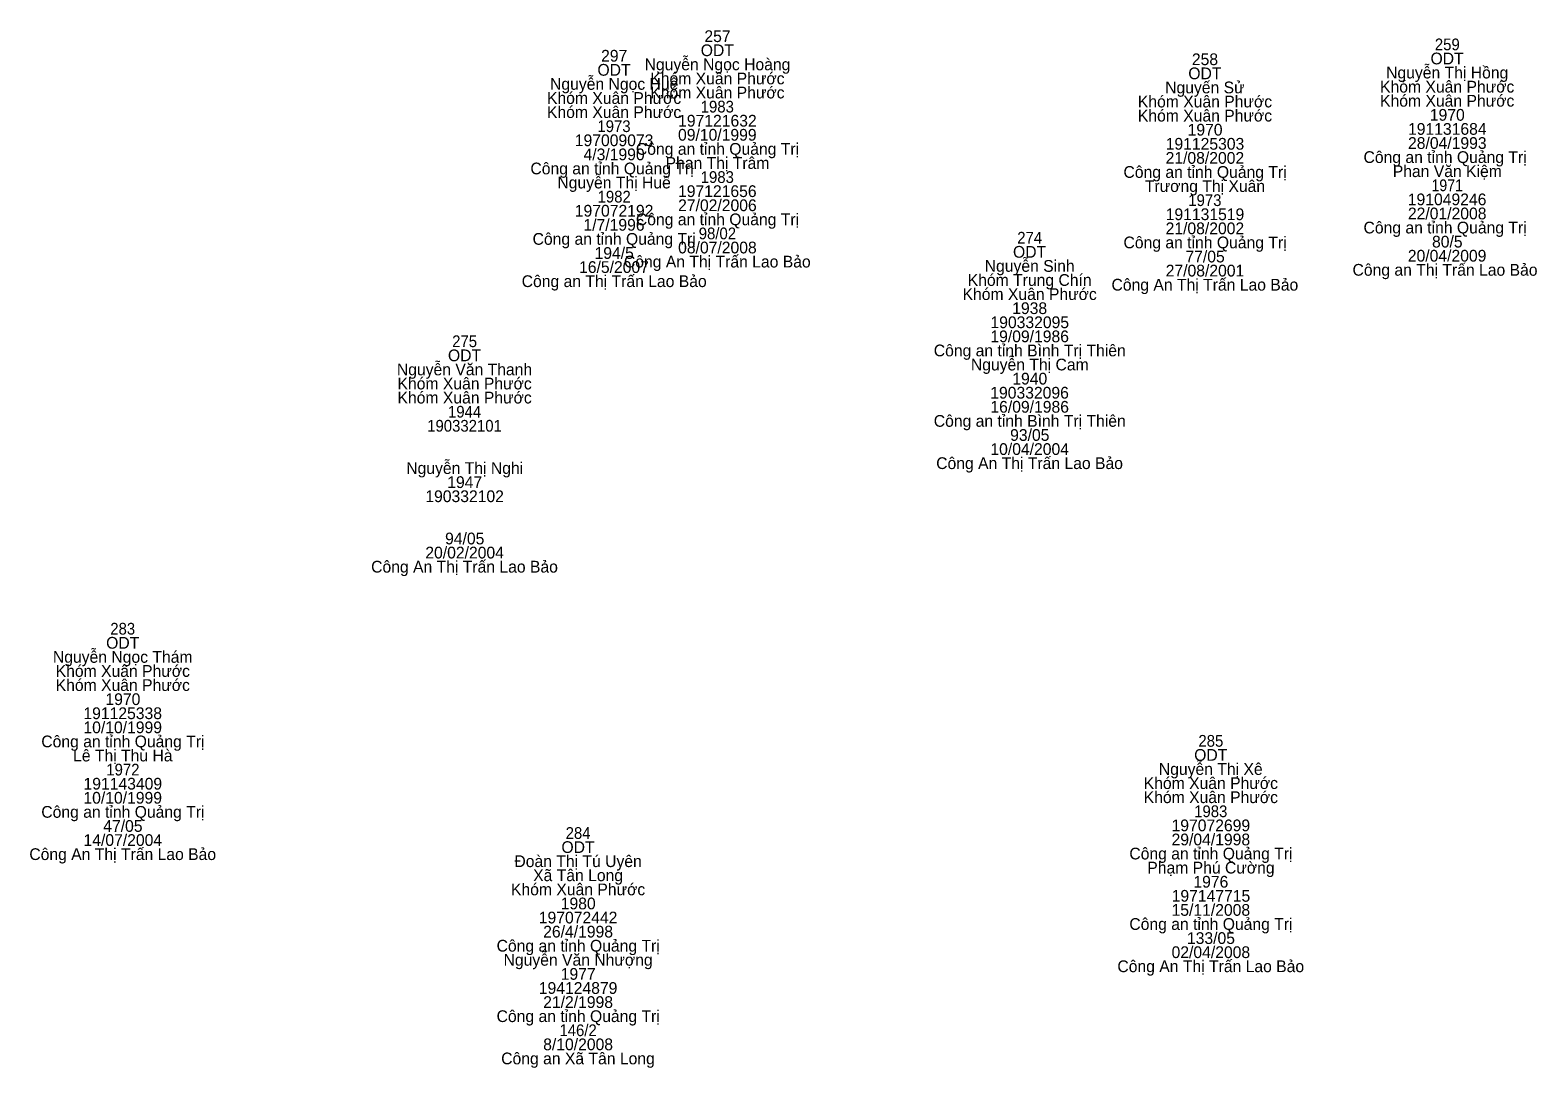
# Model space of a CAD drawing. Header units: metres. Extents: x 536461 to 537503, y 1836996 to 1837501.
# Drawn here: x 537244.3 to 537321.3, y 1836996 to 1837049 of the extents above; entities that cross this region are included whole.
import ezdxf
from ezdxf.enums import TextEntityAlignment as Align

# ---------------------------------------------------------------- set-up
doc = ezdxf.new("R2010")
doc.units = ezdxf.units.M
doc.header["$LTSCALE"] = 0.24
doc.layers.add('1', color=7, linetype='Continuous')

msp = doc.modelspace()

# ---------------------------------------------------------------- texts
at = {"layer": '1'}
for s, p in [('257', (537279.445, 1837048.43)), ('297', (537274.165, 1837047.43)), ('Nguyễn Ngọc Hoàng', (537279.445, 1837046.99)), ('ODT', (537279.435, 1837047.71)), ('258', (537304.36, 1837047.25)), ('ODT', (537316.735, 1837047.29)), ('ODT', (537274.155, 1837046.71)), ('Khóm Xuân Phước', (537279.44, 1837046.27)), ('ODT', (537304.355, 1837046.53)), ('Nguyễn Thị Hồng', (537316.74, 1837046.57)), ('Nguyễn Ngọc Huệ', (537274.165, 1837045.99)), ('Khóm Xuân Phước', (537279.44, 1837045.55)), ('Nguyến Sử', (537304.355, 1837045.81)), ('Khóm Xuân Phước', (537316.74, 1837045.85)), ('Khóm Xuân Phước', (537274.16, 1837045.27)), ('Khóm Xuân Phước', (537304.36, 1837045.09)), ('Khóm Xuân Phước', (537316.74, 1837045.13)), ('Khóm Xuân Phước', (537274.16, 1837044.55)), ('197121632', (537279.44, 1837044.11)), ('Khóm Xuân Phước', (537304.36, 1837044.37)), ('1970', (537316.745, 1837044.41)), ('197009073', (537274.16, 1837043.11)), ('09/10/1999', (537279.435, 1837043.39)), ('1970', (537304.365, 1837043.65)), ('191131684', (537316.745, 1837043.69)), ('4/3/1990', (537274.16, 1837042.39)), ('Công an tỉnh Quảng Trị', (537279.445, 1837042.67)), ('191125303', (537304.36, 1837042.93)), ('28/04/1993', (537316.745, 1837042.97)), ('Công an tỉnh Quảng Trị ', (537274.165, 1837041.67)), ('Phan Thị Trâm', (537279.445, 1837041.95)), ('21/08/2002', (537304.355, 1837042.21)), ('Công an tỉnh Quảng Trị ', (537316.745, 1837042.25)), ('Phan Văn Kiệm', (537316.745, 1837041.53)), ('Nguyễn Thị Huê', (537274.16, 1837040.95)), ('Công an tỉnh Quảng Trị', (537304.365, 1837041.49)), ('Trương Thị Xuân', (537304.36, 1837040.77)), ('197121656', (537279.435, 1837040.51)), ('191049246', (537316.735, 1837040.09)), ('197072192', (537274.16, 1837039.51)), ('27/02/2006', (537279.44, 1837039.79)), ('191131519', (537304.36, 1837039.33)), ('22/01/2008', (537316.74, 1837039.37)), ('1/7/1996', (537274.155, 1837038.79)), ('Công an tỉnh Quảng Trị', (537279.445, 1837039.07)), ('21/08/2002', (537304.355, 1837038.61)), ('Công an tỉnh Quảng Trị ', (537316.745, 1837038.65)), ('Công an tỉnh Quảng Trị', (537274.165, 1837038.07)), ('Công an tỉnh Quảng Trị', (537304.365, 1837037.89)), ('80/5', (537316.745, 1837037.93)), ('194/5', (537274.165, 1837037.35)), ('Công An Thị Trấn Lao Bảo', (537279.435, 1837036.91)), ('08/07/2008', (537279.44, 1837037.63)), ('ODT', (537295.395, 1837037.41)), ('77/05', (537304.365, 1837037.17)), ('20/04/2009', (537316.735, 1837037.21)), ('16/5/2007', (537274.155, 1837036.63)), ('Nguyễn Sinh', (537295.4, 1837036.69)), ('27/08/2001', (537304.36, 1837036.45)), ('Công an Thị Trấn Lao Bảo ', (537316.74, 1837036.49)), ('Công an Thị Trấn Lao Bảo', (537274.165, 1837035.91)), ('Khóm Trung Chín', (537295.4, 1837035.97)), ('Công An Thị Trấn Lao Bảo', (537304.355, 1837035.73)), ('Khóm Xuân Phước', (537295.4, 1837035.25)), ('1938', (537295.4, 1837034.53)), ('19/09/1986', (537295.4, 1837033.09)), ('190332095', (537295.405, 1837033.81)), ('Công an tỉnh Bình Trị Thiên', (537295.405, 1837032.37)), ('Nguyễn Văn Thanh', (537266.515, 1837031.4)), ('ODT', (537266.515, 1837032.12)), ('Nguyễn Thị Cam', (537295.405, 1837031.65)), ('1940', (537295.405, 1837030.93)), ('Khóm Xuân Phước', (537266.52, 1837030.68)), ('190332096', (537295.395, 1837030.21)), ('Khóm Xuân Phước', (537266.52, 1837029.96)), ('16/09/1986', (537295.4, 1837029.49)), ('Công an tỉnh Bình Trị Thiên', (537295.405, 1837028.77)), ('93/05', (537295.405, 1837028.05)), ('10/04/2004', (537295.4, 1837027.33)), ('Nguyễn Thị Nghi', (537266.525, 1837026.36)), ('Công An Thị Trấn Lao Bảo', (537295.395, 1837026.61)), ('1947', (537266.525, 1837025.64)), ('190332102', (537266.52, 1837024.92)), ('94/05', (537266.525, 1837022.76)), ('20/02/2004', (537266.52, 1837022.04)), ('Công An Thị Trấn Lao Bảo', (537266.515, 1837021.32)), ('ODT', (537249.045, 1837017.43)), ('Nguyễn Ngọc Thám', (537249.045, 1837016.71)), ('Khóm Xuân Phước', (537249.05, 1837015.99)), ('Khóm Xuân Phước', (537249.05, 1837015.27)), ('1970', (537249.055, 1837014.55)), ('191125338', (537249.045, 1837013.83)), ('10/10/1999', (537249.045, 1837013.11)), ('Công an tỉnh Quảng Trị', (537249.055, 1837012.39)), ('Lê Thị Thu Hà', (537249.05, 1837011.67)), ('ODT', (537304.655, 1837011.7)), ('Nguyễn Thị Xê', (537304.655, 1837010.98)), ('191143409', (537249.05, 1837010.23)), ('Khóm Xuân Phước', (537304.66, 1837010.26)), ('10/10/1999', (537249.045, 1837009.51)), ('Khóm Xuân Phước', (537304.66, 1837009.54)), ('Công an tỉnh Quảng Trị', (537249.055, 1837008.79)), ('47/05', (537249.055, 1837008.07)), ('197072699', (537304.66, 1837008.1)), ('14/07/2004', (537249.05, 1837007.35)), ('ODT', (537272.315, 1837006.99)), ('29/04/1998', (537304.66, 1837007.38)), ('Công An Thị Trấn Lao Bảo', (537249.045, 1837006.63)), ('Đoàn Thị Tú Uyên', (537272.32, 1837006.27)), ('Công an tỉnh Quảng Trị', (537304.665, 1837006.66)), ('Xã Tân Long', (537272.32, 1837005.55)), ('Phạm Phú Cường', (537304.665, 1837005.94)), ('Khóm Xuân Phước', (537272.32, 1837004.83)), ('1976', (537304.66, 1837005.22)), ('1980', (537272.325, 1837004.11)), ('197147715', (537304.665, 1837004.5)), ('197072442', (537272.32, 1837003.39)), ('Công an tỉnh Quảng Trị', (537304.665, 1837003.06)), ('15/11/2008', (537304.66, 1837003.78)), ('26/4/1998', (537272.32, 1837002.67)), ('133/05', (537304.665, 1837002.34)), ('Công an tỉnh Quảng Trị', (537272.325, 1837001.95)), ('02/04/2008', (537304.66, 1837001.62)), ('Nguyễn Văn Nhượng', (537272.32, 1837001.23)), ('Công An Thị Trấn Lao Bảo', (537304.655, 1837000.9)), ('1977', (537272.325, 1837000.51)), ('194124879', (537272.32, 1836999.79)), ('21/2/1998', (537272.32, 1836999.07)), ('Công an tỉnh Quảng Trị', (537272.325, 1836998.35)), ('8/10/2008', (537272.32, 1836996.91)), ('Công an Xã Tân Long', (537272.315, 1836996.19))]:
    msp.add_text(s, height=0.6, dxfattribs=at).set_placement(p, align=Align.CENTER)
for s, width, p in [('259', 0.95, (537316.745, 1837048.01)), ('1983', 0.95, (537279.435, 1837044.83)), ('1973', 0.95, (537274.155, 1837043.83)), ('1983', 0.95, (537279.435, 1837041.23)), ('1971', 0.9, (537316.74, 1837040.81)), ('1982', 0.95, (537274.165, 1837040.23)), ('1973', 0.95, (537304.355, 1837040.05)), ('98/02', 0.95, (537279.44, 1837038.35)), ('274', 0.95, (537295.4, 1837038.13)), ('275', 0.95, (537266.52, 1837032.84)), ('1944', 0.95, (537266.52, 1837029.24)), ('190332101', 0.95, (537266.515, 1837028.52)), ('283', 0.95, (537249.045, 1837018.15)), ('285', 0.95, (537304.66, 1837012.42)), ('1972', 0.95, (537249.055, 1837010.95)), ('1983', 0.95, (537304.655, 1837008.82)), ('284', 0.95, (537272.32, 1837007.71)), ('146/2', 0.95, (537272.32, 1836997.63))]:
    msp.add_text(s, height=0.6, dxfattribs=dict(at, width=width)).set_placement(p, align=Align.CENTER)

doc.saveas('drawing.dxf')
